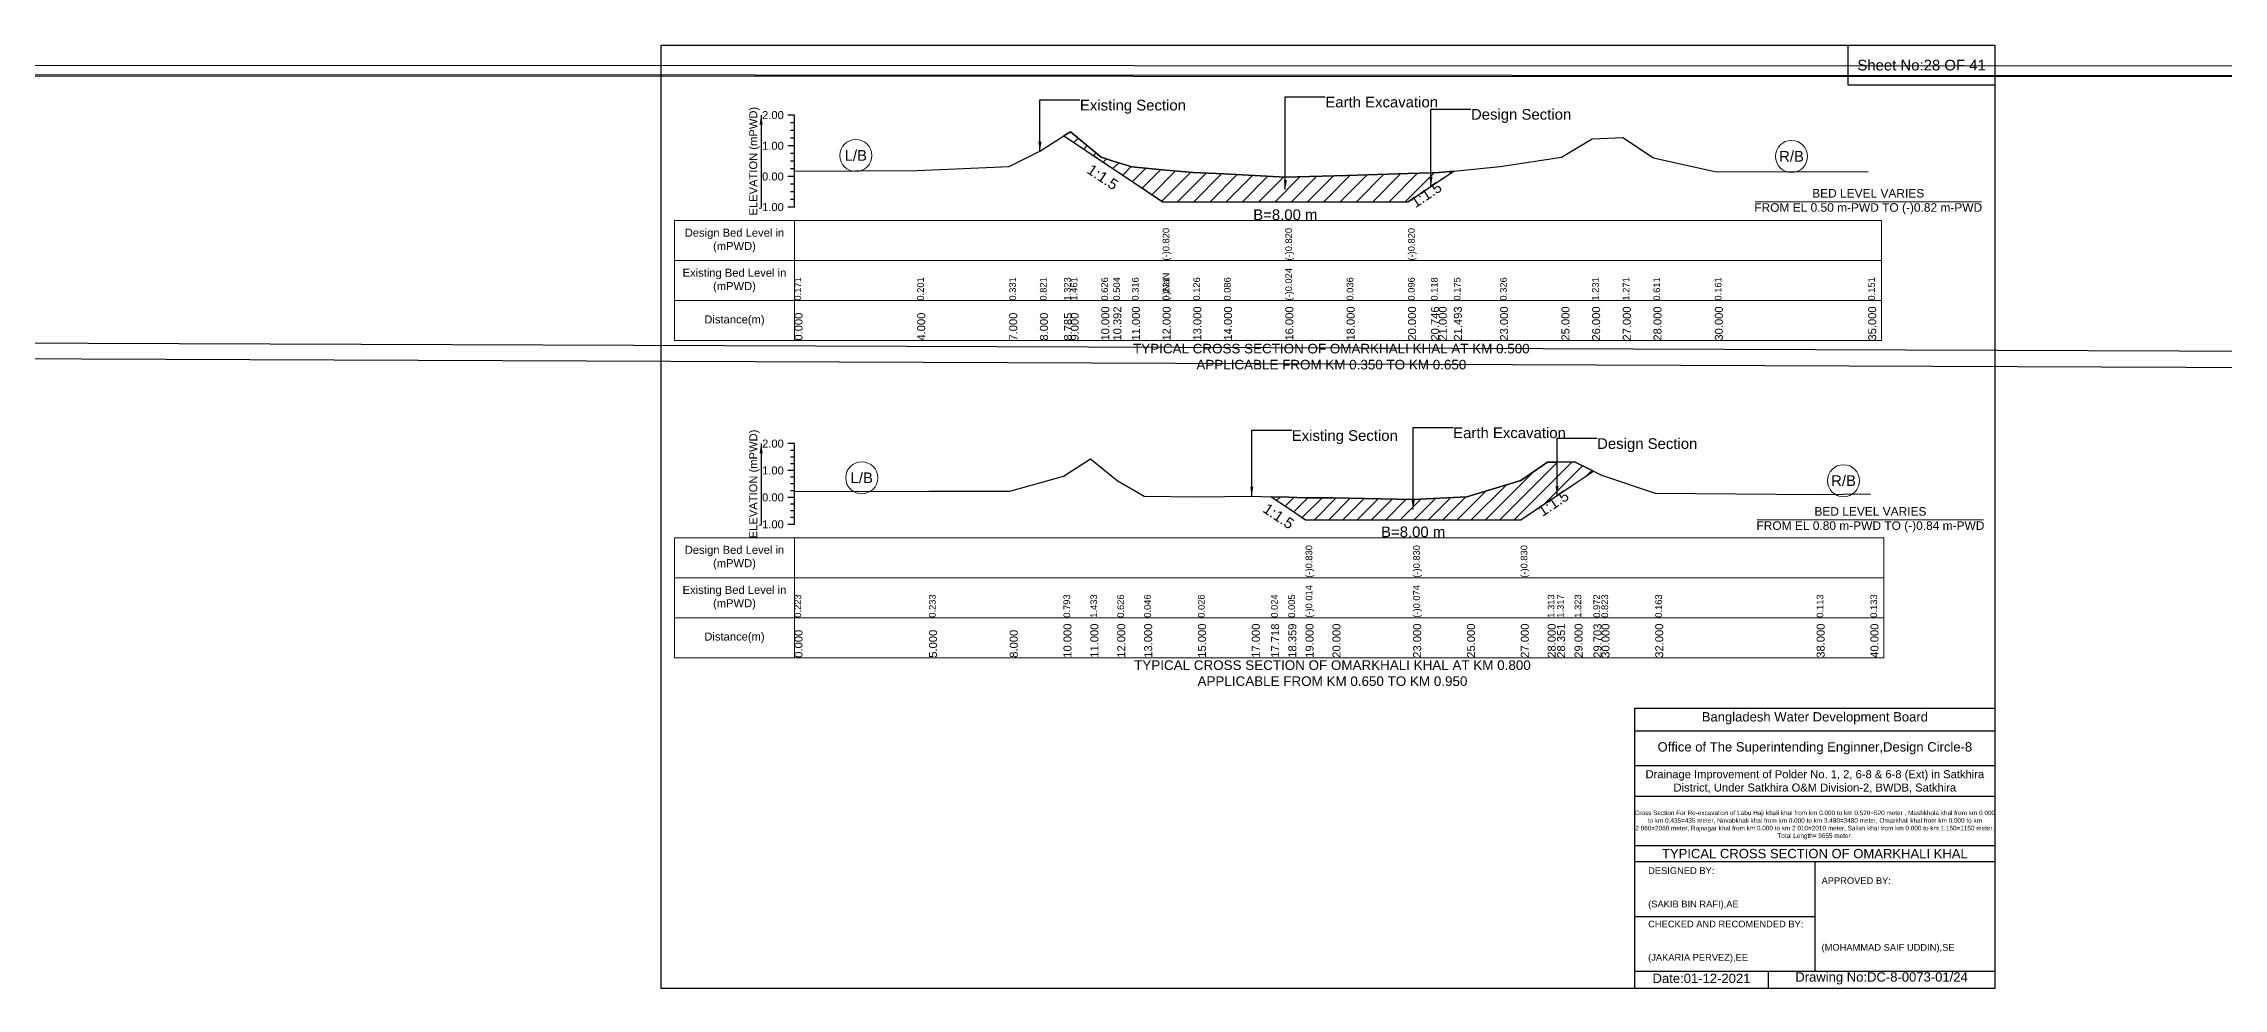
# Model space of a CAD drawing. Header units: inches. Extents: x 0 to 506000, y -4242 to 7.
# Drawn here: x 367222 to 377028, y -4242 to 7 of the extents above; entities that cross this region are included whole.
import ezdxf

# ---------------------------------------------------------------- set-up
doc = ezdxf.new("R2010")
doc.units = ezdxf.units.IN
doc.header["$LTSCALE"] = 7
doc.header["$MEASUREMENT"] = 0
doc.linetypes.add('DASHED', pattern=[0.75, 0.5, -0.25])
for name, color, linetype, lineweight in [('Cross section Data Border', 7, 'Continuous', 9), ('Cross Section Labels', 7, 'Continuous', 9), ('Design_Bed_Level for Xsection', 7, 'DASHED', 25), ('Existing_Bed_Level for Xsection', 7, 'Continuous', 25), ('Long Section Labels', 7, 'Continuous', 9)]:
    doc.layers.add(name, color=color, linetype=linetype, lineweight=lineweight)
doc.styles.get("Standard").update_dxf_attribs({"font": 'arial.ttf'})
doc.dimstyles.get("Standard").update_dxf_attribs({"dimtxt": 0.18, "dimasz": 0.18, "dimexe": 0.18, "dimexo": 0.0625, "dimgap": 0.09, "dimtad": 0, "dimtih": 1, "dimtoh": 1, "dimdec": 4, "dimzin": 0, "dimdsep": 46, "dimtxsty": 'Standard', "dimcen": 0.09, "dimadec": 0, "dimazin": 0, "dimtfac": 1, "dimtdec": 4, "dimtofl": 0, "dimtmove": 0, "dimatfit": 3, "dimfxl": 1, "dimtolj": 1, "dimtzin": 0, "dimarcsym": 0})

msp = doc.modelspace()

# ---------------------------------------------------------------- hatches: boundary and pattern name
at = {"layer": 'Existing_Bed_Level for Xsection'}
h = msp.add_hatch(dxfattribs=at)
h.set_pattern_fill('ANSI31', color=256, scale=414, style=0)
h.paths.add_polyline_path([(371812.3, -408.1), (371842, -427.8), (371980, -519.8), (372034.2, -556), (372118, -611.8), (372256, -703.8), (372394, -703.8), (372532, -703.8), (372808, -703.8), (373084, -703.8), (373360, -703.8), (373463, -635.2), (373498, -611.8), (373566, -566.5), (373498, -573.3), (373463, -574.3), (373360, -577.4), (373084, -585.7), (372808, -594), (372532, -578.8), (372394, -573.3), (372256, -560.2), (372118, -547.1), (372034.2, -521.1), (371980, -504.3), (371842, -389.1)])
h = msp.add_hatch(dxfattribs=at)
h.set_pattern_fill('ANSI31', color=256, scale=363, style=0)
h.paths.add_polyline_path([(372743.9, -2031.1), (372821.5, -2082.8), (372899, -2134.5), (373020, -2134.5), (373383, -2134.5), (373625, -2134.5), (373867, -2134.5), (373988, -2053.8), (374030.5, -2025.5), (374109, -1973.1), (374194, -1916.5), (374109, -1874), (374030.5, -1874.7), (373988, -1875.2), (373867, -1958.3), (373625, -2030.9), (373383, -2043), (373020, -2035.7), (372899, -2035.7), (372821.5, -2033.4)])

# ---------------------------------------------------------------- linework, layer by layer
for points in [[(370000, 0), (376000, 0), (376000, -4242), (370000, -4242)], [(375340, 0), (376000, 0), (376000, -180), (375340, -180)]]:
    msp.add_lwpolyline(points, close=True)
for points in [[(374380, -4242), (374380, -2982), (376000, -2982)], [(374380, -3084), (376000, -3084)], [(374380, -3240), (376000, -3240)], [(374380, -3378), (376000, -3378)], [(374380, -3600), (376000, -3600)], [(374380, -3672), (376000, -3672)], [(375190, -3672), (375190, -4164)], [(374380, -3918), (375190, -3918)], [(374380, -4164), (376000, -4164)], [(374980, -4164), (374980, -4242)]]:
    msp.add_lwpolyline(points)
at = {"layer": 'Cross section Data Border'}
for points in [[(370060, -788.7), (375490, -788.7), (375490, -1328.7), (370060, -1328.7)], [(370060, -2215), (375500, -2215), (375500, -2755), (370060, -2755)]]:
    msp.add_lwpolyline(points, close=True, dxfattribs=at)
for points in [[(370600, -788.7), (370600, -1328.7)], [(370060, -968.7), (375490, -968.7)], [(370060, -1148.7), (375490, -1148.7)], [(370600, -2215), (370600, -2755)], [(370060, -2395), (375500, -2395)], [(370060, -2575), (375500, -2575)]]:
    msp.add_lwpolyline(points, dxfattribs=at)
at = {"layer": 'Cross Section Labels'}
for points in [[(374921, -703.8), (375939, -703.8)], [(374931, -2134.5), (375949, -2134.5)]]:
    msp.add_lwpolyline(points, dxfattribs=at)
for centre in [(370876, -496), (375085, -500.2), (370902.5, -1946), (375319, -1958.7)]:
    msp.add_circle(centre, 72, dxfattribs=at)
at = {"layer": 'Design_Bed_Level for Xsection'}
for points in [[(371812.3, -408.1), (372034.2, -556), (372256, -703.8), (372808, -703.8), (373360, -703.8), (373463, -635.2), (373566, -566.5)], [(372743.9, -2031.1), (372821.5, -2082.8), (372899, -2134.5), (373383, -2134.5), (373867, -2134.5), (374030.5, -2025.5), (374194, -1916.5)]]:
    msp.add_lwpolyline(points, dxfattribs=at)
at = {"layer": 'Existing_Bed_Level for Xsection'}
for points in [[(370600, -314.7), (370570, -314.7)], [(370600, -349.2), (370582, -349.2)], [(370600, -383.7), (370582, -383.7)], [(370600, -728.7), (370600, -590.7), (370600, -452.7), (370600, -314.7)], [(370600, -567.1), (371152, -563), (371566, -545), (371704, -477.4), (371812.3, -408.1), (371842, -389.1), (371980, -504.3), (372034.2, -521.1), (372118, -547.1), (372256, -560.2), (372256, -560.2), (372394, -573.3), (372532, -578.8), (372808, -594), (372808, -594), (373084, -585.7), (373360, -577.4), (373360, -577.4), (373463, -574.3), (373498, -573.3), (373566, -566.5), (373774, -545.7), (374050, -504.3), (374188, -420.8), (374326, -415.3), (374464, -506.4), (374740, -568.5), (375430, -569.9)], [(370600, -452.7), (370570, -452.7)], [(370600, -418.2), (370582, -418.2)], [(370600, -487.2), (370582, -487.2)], [(370600, -521.7), (370582, -521.7)], [(370600, -556.2), (370582, -556.2)], [(370600, -590.7), (370570, -590.7)], [(370600, -625.2), (370582, -625.2)], [(370600, -659.7), (370582, -659.7)], [(370600, -728.7), (370570, -728.7)], [(370600, -694.2), (370582, -694.2)], [(370600, -1792), (370570, -1792)], [(370600, -1822.3), (370582, -1822.3)], [(370600, -1852.5), (370582, -1852.5)], [(370600, -2155), (370600, -2034), (370600, -1913), (370600, -1792)], [(370600, -2007.1), (371205, -2005.9), (371568, -2005.9), (371810, -1938.1), (371931, -1860.7), (372052, -1958.3), (372173, -2028.5), (372415, -2030.9), (372657, -2028.5), (372743.9, -2031.1), (372821.5, -2033.4), (372899, -2035.7), (372899, -2035.7), (373020, -2035.7), (373383, -2043), (373383, -2043), (373625, -2030.9), (373867, -1958.3), (373867, -1958.3), (373988, -1875.2), (374030.5, -1874.7), (374109, -1874), (374194, -1916.5), (374230, -1934.5), (374472, -2014.3), (375198, -2020.4), (375440, -2018)], [(370600, -1913), (370570, -1913)], [(370600, -1882.8), (370582, -1882.8)], [(370600, -1943.3), (370582, -1943.3)], [(370600, -2034), (370570, -2034)], [(370600, -1973.5), (370582, -1973.5)], [(370600, -2003.8), (370582, -2003.8)], [(370600, -2155), (370570, -2155)], [(370600, -2064.3), (370582, -2064.3)], [(370600, -2094.5), (370582, -2094.5)], [(370600, -2124.8), (370582, -2124.8)]]:
    msp.add_lwpolyline(points, dxfattribs=at)
for points in [[(371812.3, -408.1), (371812.3, -408.1), (371842, -427.8), (371980, -519.8), (372034.2, -556), (372118, -611.8), (372256, -703.8), (372256, -703.8), (372394, -703.8), (372532, -703.8), (372808, -703.8), (372808, -703.8), (373084, -703.8), (373360, -703.8), (373360, -703.8), (373463, -635.2), (373498, -611.8), (373566, -566.5), (373498, -573.3), (373463, -574.3), (373360, -577.4), (373360, -577.4), (373084, -585.7), (372808, -594), (372808, -594), (372532, -578.8), (372394, -573.3), (372256, -560.2), (372256, -560.2), (372118, -547.1), (372034.2, -521.1), (371980, -504.3), (371842, -389.1), (371812.3, -408.1)], [(372743.9, -2031.1), (372821.5, -2082.8), (372899, -2134.5), (372899, -2134.5), (373020, -2134.5), (373383, -2134.5), (373383, -2134.5), (373625, -2134.5), (373867, -2134.5), (373867, -2134.5), (373988, -2053.8), (374030.5, -2025.5), (374109, -1973.1), (374194, -1916.5), (374109, -1874), (374030.5, -1874.7), (373988, -1875.2), (373867, -1958.3), (373867, -1958.3), (373625, -2030.9), (373383, -2043), (373383, -2043), (373020, -2035.7), (372899, -2035.7), (372899, -2035.7), (372821.5, -2033.4)]]:
    msp.add_lwpolyline(points, close=True, dxfattribs=at)

# ---------------------------------------------------------------- texts
at = {"attachment_point": 5}
for s, insert, char_height in [('Sheet No:28 OF 41', (375670, -90), 48), ('Bangladesh Water Development Board', (375190, -3027), 42), ('Office of The Superintending Enginner,Design Circle-8', (375190, -3162), 42)]:
    msp.add_mtext(s, dxfattribs=dict(at, insert=insert, char_height=char_height))
for s, insert, char_height, width, attachment_point in [('Drainage Improvement of Polder No. 1, 2, 6-8 & 6-8 (Ext) in Satkhira District, Under Satkhira O&M Division-2, BWDB, Satkhira', (375190, -3312), 36, 1680, 5), ('Cross Section For Re-excavation of Labu Haji khali khal from km 0.000 to km 0.520=520 meter , Mashkhola khal from km 0.000 to km 0.435=435 meter, Novabkhali khal from km 0.000 to km 3.480=3480 meter, Omarkhali khal from km 0.000 to km 2.060=2060 meter, Rajnagar khal from km 0.000 to km 2.010=2010 meter, Sallah khal from km 0.000 to km 1.150=1150 meter, Total Length= 9655 meter. ', (375190, -3507), 20.5611, 1620, 5), ('TYPICAL CROSS SECTION OF OMARKHALI KHAL', (375190, -3636), 42, 1680, 5), ('DESIGNED BY:^J^J^J(SAKIB BIN RAFI),AE', (374440, -3792), 30, 840, 4), ('APPROVED BY:^J^J^J^J^J^J(MOHAMMAD SAIF UDDIN),SE', (375220, -3912), 30, 840, 4), ('CHECKED AND RECOMENDED BY:^J^J^J(JAKARIA PERVEZ),EE', (374440, -4032), 30, 840, 4), ('Date:01-12-2021', (374680, -4197), 42, 840, 5), ('Drawing No:DC-8-0073-01/24', (375490, -4197), 42, 1320, 5)]:
    msp.add_mtext(s, dxfattribs=dict(insert=insert, char_height=char_height, width=width, attachment_point=attachment_point))
at = {"layer": 'Cross section Data Border', "char_height": 36, "width": 480, "attachment_point": 5}
for s, insert in [('Design Bed Level in (mPWD)', (370330, -878.7)), ('Existing Bed Level in (mPWD)', (370330, -1058.7)), ('Distance(m)', (370330, -1238.7)), ('Design Bed Level in (mPWD)', (370330, -2305)), ('Existing Bed Level in (mPWD)', (370330, -2485)), ('Distance(m)', (370330, -2665))]:
    msp.add_mtext(s, dxfattribs=dict(at, insert=insert))
at = {"layer": 'Cross Section Labels'}
for s, insert, char_height, attachment_point in [('Existing Section', (371884, -245.7), 48, 1), ('Earth Excavation', (372988, -231.9), 48, 1), ('Design Section', (373643, -287.1), 48, 1), ('L/B', (370876, -496), 48, 5), ('R/B', (375085, -500.2), 48, 5), ('BED LEVEL VARIES ^JFROM EL 0.50 m-PWD TO (-)0.82 m-PWD', (375430, -703.8), 38.4, 5), ('B=8.00 m', (372808, -738.3), 48, 2), ('TYPICAL CROSS SECTION OF OMARKHALI KHAL AT KM 0.500^JAPPLICABLE FROM KM 0.350 TO KM 0.650', (373015, -1401), 43.2, 5), ('Existing Section', (372837, -1731.5), 48, 1), ('Earth Excavation', (373563, -1719.4), 48, 1), ('Design Section', (374210.5, -1767.8), 48, 1), ('L/B', (370902.5, -1946), 48, 5), ('R/B', (375319, -1958.7), 48, 5), ('BED LEVEL VARIES ^JFROM EL 0.80 m-PWD TO (-)0.84 m-PWD', (375440, -2134.5), 38.4, 5), ('B=8.00 m', (373383, -2164.7), 48, 2), ('TYPICAL CROSS SECTION OF OMARKHALI KHAL AT KM 0.800^JAPPLICABLE FROM KM 0.650 TO KM 0.950', (373020, -2824.5), 43.2, 5)]:
    msp.add_mtext(s, dxfattribs=dict(at, insert=insert, char_height=char_height, attachment_point=attachment_point))
at = {"layer": 'Cross Section Labels', "char_height": 48, "attachment_point": 2}
for insert, rotation in [((371999.7, -573.2), 326.30993), ((373428.5, -652.4), 33.69007), ((374000.3, -2040.6), 33.69007), ((372791.2, -2097.9), 326.30993)]:
    msp.add_mtext('1:1.5', dxfattribs=dict(at, insert=insert, rotation=rotation))
at = {"layer": 'Existing_Bed_Level for Xsection', "char_height": 36, "attachment_point": 5, "rotation": 90}
for insert in [(370420, -521.7), (370420, -1973.5)]:
    msp.add_mtext('ELEVATION (mPWD)', dxfattribs=dict(at, insert=insert))
at = {"layer": 'Existing_Bed_Level for Xsection', "char_height": 36, "attachment_point": 6}
for s, insert in [('2.00', (370552, -314.7)), ('1.00', (370552, -452.7)), ('0.00', (370552, -590.7)), ('-1.00', (370552, -728.7)), ('2.00', (370552, -1792)), ('1.00', (370552, -1913)), ('0.00', (370552, -2034)), ('-1.00', (370552, -2155))]:
    msp.add_mtext(s, dxfattribs=dict(at, insert=insert))
at = {"layer": 'Long Section Labels', "attachment_point": 1, "rotation": 90}
for s, insert, char_height in [('(-)0.820', (372256, -968.7), 30), ('(-)0.820', (372808, -968.7), 30), ('(-)0.820', (373360, -968.7), 30), ('0.171', (370600, -1148.7), 30), ('0.201', (371152, -1148.7), 30), ('0.331', (371566, -1148.7), 30), ('0.821', (371704, -1148.7), 30), ('1.323', (371812.3, -1148.7), 30), ('1.461', (371842, -1148.7), 30), ('0.626', (371980, -1148.7), 30), ('0.626', (371980, -1148.7), 30), ('0.504', (372034.2, -1148.7), 30), ('0.316', (372118, -1148.7), 30), ('(-)NaN', (372256, -1148.7), 30), ('0.221', (372256, -1148.7), 30), ('0.221', (372256, -1148.7), 30), ('0.126', (372394, -1148.7), 30), ('0.126', (372394, -1148.7), 30), ('0.086', (372532, -1148.7), 30), ('(-)0.024', (372808, -1148.7), 30), ('(-)0.024', (372808, -1148.7), 30), ('(-)0.024', (372808, -1148.7), 30), ('0.036', (373084, -1148.7), 30), ('0.096', (373360, -1148.7), 30), ('0.096', (373360, -1148.7), 30), ('0.096', (373360, -1148.7), 30), ('0.118', (373463, -1148.7), 30), ('0.175', (373566, -1148.7), 30), ('0.326', (373774, -1148.7), 30), ('1.231', (374188, -1148.7), 30), ('1.271', (374326, -1148.7), 30), ('0.611', (374464, -1148.7), 30), ('0.161', (374740, -1148.7), 30), ('0.151', (375430, -1148.7), 30), ('0.000', (370600, -1328.7), 36), ('4.000', (371152, -1328.7), 36), ('7.000', (371566, -1328.7), 36), ('8.000', (371704, -1328.7), 36), ('8.785', (371812.3, -1328.7), 36), ('9.000', (371842, -1328.7), 36), ('10.000', (371980, -1328.7), 36), ('10.392', (372034.2, -1328.7), 36), ('11.000', (372118, -1328.7), 36), ('12.000', (372256, -1328.7), 36), ('12.000', (372256, -1328.7), 36), ('12.000', (372256, -1328.7), 36), ('13.000', (372394, -1328.7), 36), ('14.000', (372532, -1328.7), 36), ('16.000', (372808, -1328.7), 36), ('16.000', (372808, -1328.7), 36), ('16.000', (372808, -1328.7), 36), ('18.000', (373084, -1328.7), 36), ('20.000', (373360, -1328.7), 36), ('20.000', (373360, -1328.7), 36), ('20.000', (373360, -1328.7), 36), ('20.746', (373463, -1328.7), 36), ('21.000', (373498, -1328.7), 36), ('21.493', (373566, -1328.7), 36), ('23.000', (373774, -1328.7), 36), ('25.000', (374050, -1328.7), 36), ('26.000', (374188, -1328.7), 36), ('27.000', (374326, -1328.7), 36), ('28.000', (374464, -1328.7), 36), ('30.000', (374740, -1328.7), 36), ('35.000', (375430, -1328.7), 36), ('(-)0.830', (372899, -2395), 30), ('(-)0.830', (373383, -2395), 30), ('(-)0.830', (373867, -2395), 30), ('(-)0.014', (372899, -2575), 30), ('(-)0.014', (372899, -2575), 30), ('(-)0.014', (372899, -2575), 30), ('(-)0.014', (372899, -2575), 30), ('(-)0.074', (373383, -2575), 30), ('(-)0.074', (373383, -2575), 30), ('(-)0.074', (373383, -2575), 30), ('0.223', (370600, -2575), 30), ('0.233', (371205, -2575), 30), ('0.233', (371205, -2575), 30), ('0.793', (371810, -2575), 30), ('1.433', (371931, -2575), 30), ('0.626', (372052, -2575), 30), ('0.626', (372052, -2575), 30), ('0.626', (372052, -2575), 30), ('0.626', (372052, -2575), 30), ('0.046', (372173, -2575), 30), ('0.046', (372173, -2575), 30), ('0.026', (372415, -2575), 30), ('0.026', (372415, -2575), 30), ('0.024', (372743.9, -2575), 30), ('0.005', (372821.5, -2575), 30), ('1.313', (373988, -2575), 30), ('1.317', (374030.5, -2575), 30), ('1.323', (374109, -2575), 30), ('0.972', (374194, -2575), 30), ('0.823', (374230, -2575), 30), ('0.163', (374472, -2575), 30), ('0.113', (375198, -2575), 30), ('0.133', (375440, -2575), 30), ('0.000', (370600, -2755), 36), ('5.000', (371205, -2755), 36), ('8.000', (371568, -2755), 36), ('10.000', (371810, -2755), 36), ('11.000', (371931, -2755), 36), ('12.000', (372052, -2755), 36), ('13.000', (372173, -2755), 36), ('15.000', (372415, -2755), 36), ('17.000', (372657, -2755), 36), ('17.718', (372743.9, -2755), 36), ('18.359', (372821.5, -2755), 36), ('19.000', (372899, -2755), 36), ('19.000', (372899, -2755), 36), ('19.000', (372899, -2755), 36), ('20.000', (373020, -2755), 36), ('23.000', (373383, -2755), 36), ('23.000', (373383, -2755), 36), ('23.000', (373383, -2755), 36), ('25.000', (373625, -2755), 36), ('27.000', (373867, -2755), 36), ('27.000', (373867, -2755), 36), ('27.000', (373867, -2755), 36), ('28.000', (373988, -2755), 36), ('28.351', (374030.5, -2755), 36), ('29.000', (374109, -2755), 36), ('29.703', (374194, -2755), 36), ('30.000', (374230, -2755), 36), ('32.000', (374472, -2755), 36), ('38.000', (375198, -2755), 36), ('40.000', (375440, -2755), 36)]:
    msp.add_mtext(s, dxfattribs=dict(at, insert=insert, char_height=char_height))

# ---------------------------------------------------------------- leaders
at = {"layer": 'Cross Section Labels', "annotation_type": 0, "has_hookline": 1, "hookline_direction": 0}
for points, text_width in [([(0, 0), (403262, -145.5), (403441.9, -145.5)], 497), ([(0, 0), (413300, -154.4), (413479.9, -154.4)], 497), ([(0, 0), (452717.5, -111.2), (452897.4, -111.2)], 497), ([(0, 0), (412980, -1586.3), (413159.9, -1586.3)], 497), ([(0, 0), (443222, -1616.7), (443401.9, -1616.7)], 497), ([(371704, -477.4), (371704, -245.7), (371883.9, -245.7)], 467.2), ([(372808, -648.9), (372808, -231.9), (372987.9, -231.9)], 497), ([(373463, -635.2), (373463, -287.1), (373642.9, -287.1)], 441.2), ([(372657, -2028.5), (372657, -1731.5), (372836.9, -1731.5)], 467.2), ([(373383, -2088.7), (373383, -1719.4), (373562.9, -1719.4)], 497), ([(374030.5, -2025.5), (374030.5, -1767.8), (374210.4, -1767.8)], 441.2)]:
    msp.add_leader(points, dimstyle='Standard', override={"dimasz": 43.2}, dxfattribs=dict(at, text_width=text_width))
at = {"layer": 'Existing_Bed_Level for Xsection'}
for points in [[(370450, -314.7), (370450, -728.7)], [(370450, -1792), (370450, -2155)]]:
    msp.add_leader(points, dimstyle='Standard', override={"dimasz": 43.2}, dxfattribs=at)

doc.saveas('drawing.dxf')
